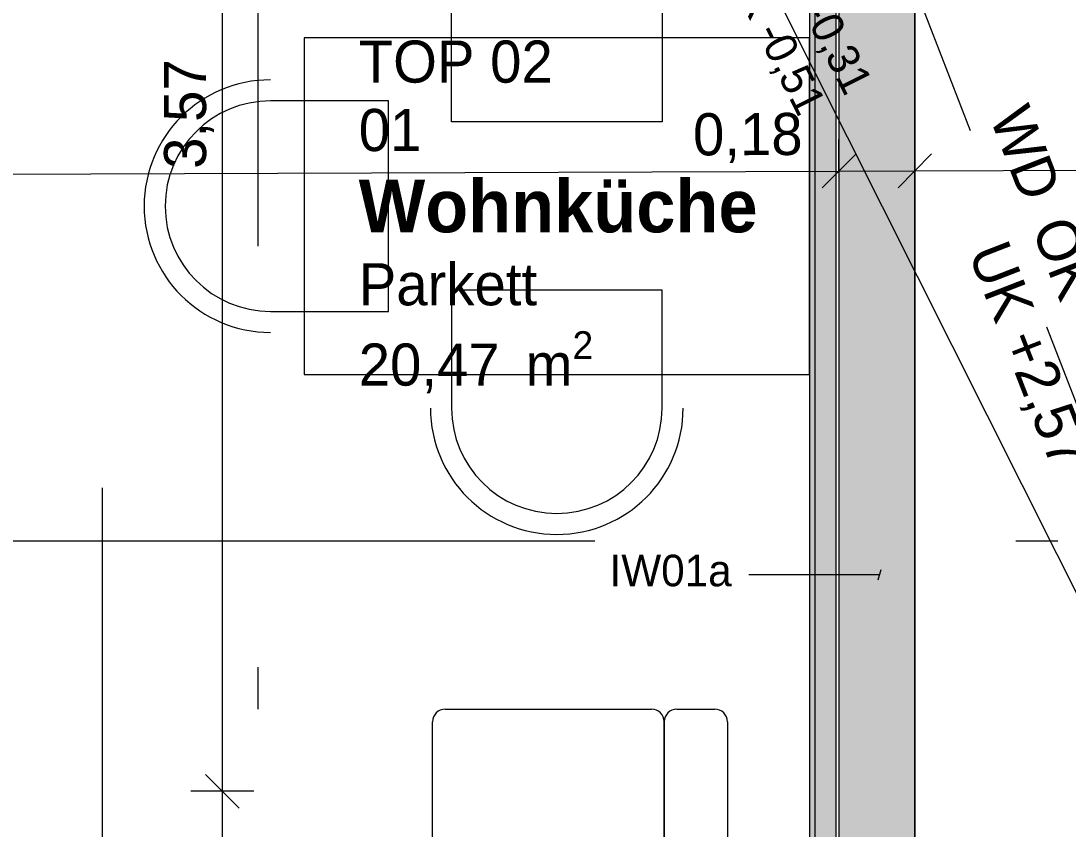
# Model space of a CAD drawing. Header units: metres. Extents: x -3.9 to 83, y -38 to 6.2.
# Drawn here: x 11.437 to 13.924, y -12.685 to -10.765 of the extents above; entities that cross this region are included whole.
import ezdxf

# ---------------------------------------------------------------- set-up
doc = ezdxf.new("R2010")
doc.units = ezdxf.units.M
doc.header["$MEASUREMENT"] = 0
for name, pattern in [('Achse', [0.004, 0.002, -0.001, 0, -0.001]), ('Schnittlinie', [0.006, 0.003, -0.0015, 0, -0.0015]), ('Untersicht', [0.001, 0.0005, -0.0005])]:
    doc.linetypes.add(name, pattern=pattern)
for name, color, linetype in [('0._EG PP_2_000 Achsraster', 7, 'Continuous'), ('0._EG PP_2_120 Wand Innen tragend', 7, 'Continuous'), ('0._EG PP_2_220 Bodenaufbau', 7, 'Continuous'), ('0._EG PP_2_230 Decke abgehaengt', 7, 'Continuous'), ('0._EG PP_2_510 Möblierung', 7, 'Continuous'), ('0._EG PP_2_810 Raum', 7, 'Continuous'), ('0._EG PP_2_851 Marker Schnitt', 7, 'Continuous'), ('0._EG PP_2_915 Allgemein Beschriftung.x', 7, 'Continuous'), ('0._EG PP_2_950 Polierplan Bemaßung', 7, 'Continuous')]:
    doc.layers.add(name, color=color, linetype=linetype)
doc.styles.add('ERSTELLTER_STIL_10', font='')
doc.styles.add('ERSTELLTER_STIL_2', font='')
doc.styles.get('ERSTELLTER_STIL_10').set_extended_font_data('Eurostile', bold=True)
doc.styles.get('ERSTELLTER_STIL_2').set_extended_font_data('Eurostile')

msp = doc.modelspace()

# ---------------------------------------------------------------- hatches: boundary and pattern name
at = {"layer": '0._EG PP_2_120 Wand Innen tragend', "linetype": 'Continuous', "lineweight": 13, "true_color": 0xfb02fe}
msp.add_hatch(color=6, dxfattribs=at).paths.add_polyline_path([(13.31, -9.255), (13.31, -14.69), (13.3225, -14.69), (13.3225, -9.264)])
at = {"layer": '0._EG PP_2_120 Wand Innen tragend', "linetype": 'Continuous', "lineweight": 13, "true_color": 0xffaa00}
msp.add_hatch(color=40, dxfattribs=at).paths.add_polyline_path([(13.3225, -9.264), (13.3225, -14.69), (13.3725, -14.69), (13.3725, -9.3)])
at = {"layer": '0._EG PP_2_120 Wand Innen tragend', "linetype": 'Continuous', "lineweight": 13, "true_color": 0x3f7f02}
msp.add_hatch(color=76, dxfattribs=at).paths.add_polyline_path([(13.38, -9.435), (13.38, -14.69), (13.56, -14.69), (13.56, -9.435)])

# ---------------------------------------------------------------- linework, layer by layer
at = {"layer": '0._EG PP_2_000 Achsraster', "color": 5, "linetype": 'Achse', "lineweight": 0, "ltscale": 1000}
for p, q in [((12, 3), (12, -36)), ((-1.5, -12), (21, -12))]:
    msp.add_line(p, q, dxfattribs=at)
at = {"layer": '0._EG PP_2_120 Wand Innen tragend', "color": 7, "linetype": 'Continuous', "lineweight": 13, "ltscale": 1000}
for p, q in [((13.3225, -9.264), (13.3225, -14.69)), ((13.3725, -9.3), (13.3725, -14.69))]:
    msp.add_line(p, q, dxfattribs=at)
at = {"layer": '0._EG PP_2_120 Wand Innen tragend', "color": 7, "linetype": 'Continuous', "lineweight": 18, "ltscale": 1000}
msp.add_line((13.38, -9.435), (13.38, -14.69), dxfattribs=at)
at = {"layer": '0._EG PP_2_120 Wand Innen tragend', "color": 7, "linetype": 'Continuous', "lineweight": 13, "ltscale": 1000, "flags": 128}
msp.add_lwpolyline([(13.31, -9.255), (13.31, -14.69)], dxfattribs=at)
at = {"layer": '0._EG PP_2_120 Wand Innen tragend', "color": 7, "linetype": 'Continuous', "lineweight": 18, "ltscale": 1000, "flags": 128}
msp.add_lwpolyline([(13.56, -14.69), (13.56, -9.435)], dxfattribs=at)
at = {"layer": '0._EG PP_2_220 Bodenaufbau', "color": 7, "linetype": 'Continuous', "lineweight": 13, "ltscale": 1000, "true_color": 0xf4f4f4, "flags": 128}
for points in [[(6.835, -8.775), (8.54, -8.775), (8.54, -7.555), (8.34, -7.555), (8.34, -7.435), (12.805, -7.435), (12.805, -8.775), (13.56, -8.775), (13.56, -14.755), (15.14, -14.755), (15.14, -3.11), (13.385, -3.11), (13.385, -6.225), (10.905, -6.225), (10.905, -6.045), (8.975, -6.045), (8.975, -6.225), (6.835, -6.225)], [(0.3244, -3.915), (0.3639, -14.69), (13.56, -14.69), (13.56, -8.775), (6.835, -8.775), (6.835, -6.225), (6.415, -6.225), (6.415, -3.915)]]:
    msp.add_lwpolyline(points, close=True, dxfattribs=at)
at = {"layer": '0._EG PP_2_230 Decke abgehaengt', "color": 8, "linetype": 'Untersicht', "lineweight": 13, "ltscale": 1000, "flags": 128}
msp.add_lwpolyline([(13.56, -14.7), (15.14, -14.7), (15.14, -10.685), (13.56, -10.685)], close=True, dxfattribs=at)
at = {"layer": '0._EG PP_2_510 Möblierung', "color": 8, "linetype": 'Continuous', "lineweight": 13, "ltscale": 1000, "true_color": 0x7e7f7f}
for p, q in [((12.445, -12.4), (12.935, -12.4)), ((12.995, -12.4), (13.085, -12.4)), ((12.415, -12.97), (12.415, -12.43)), ((12.965, -12.43), (12.965, -12.97)), ((12.965, -13.57), (12.965, -12.43)), ((13.115, -12.43), (13.115, -13.57))]:
    msp.add_line(p, q, dxfattribs=at)
at = {"layer": '0._EG PP_2_510 Möblierung', "color": 8, "linetype": 'Continuous', "lineweight": 13, "ltscale": 1000, "true_color": 0x7e7f7f, "flags": 128}
for points in [[(12.96, -11.005), (12.46, -11.005), (12.46, -10.725, -1), (12.96, -10.725)], [(12.31, -11.455), (12.31, -10.955), (12.03, -10.955, 1), (12.03, -11.455)], [(12.96, -11.405), (12.46, -11.405), (12.46, -11.685, 1), (12.96, -11.685)]]:
    msp.add_lwpolyline(points, format="xyb", close=True, dxfattribs=at)
msp.add_lwpolyline([(12.11, -11.605), (13.31, -11.605), (13.31, -10.805), (12.11, -10.805)], close=True, dxfattribs=at)
at = {"layer": '0._EG PP_2_510 Möblierung', "color": 8, "linetype": 'Continuous', "lineweight": 13, "ltscale": 1000, "true_color": 0x7e7f7f}
for centre, radius, start, end in [((12.03, -11.205), 0.3, 90, 270), ((12.71, -11.685), 0.3, 180, 0), ((12.445, -12.43), 0.03, 90, 180), ((12.935, -12.43), 0.03, 0, 90), ((12.995, -12.43), 0.03, 90, 180), ((13.085, -12.43), 0.03, 0, 90)]:
    msp.add_arc(centre, radius, start, end, dxfattribs=at)
at = {"layer": '0._EG PP_2_851 Marker Schnitt', "color": 7, "linetype": 'Schnittlinie', "lineweight": 13, "ltscale": 1000}
msp.add_line((11.63, -5.7741), (11.63, -35.645), dxfattribs=at)
at = {"layer": '0._EG PP_2_915 Allgemein Beschriftung.x', "color": 7, "linetype": 'Continuous', "lineweight": 13, "ltscale": 1000}
for p, q in [((13.2251, -12.0806), (13.1659, -12.0806)), ((13.4766, -12.0806), (13.2251, -12.0806)), ((13.4733, -12.0931), (13.48, -12.0681))]:
    msp.add_line(p, q, dxfattribs=at)
at = {"layer": '0._EG PP_2_950 Polierplan Bemaßung', "color": 76, "linetype": 'Continuous', "lineweight": 13, "ltscale": 1000, "true_color": 0x3f7f02}
for p, q in [((10.905, -6.065), (15.32, -14.87)), ((13.3803, -11.1967), (13.3798, -11.0467)), ((13.5604, -11.1961), (13.5598, -11.0461)), ((13.4199, -11.0816), (13.3402, -11.1619)), ((13.6, -11.0809), (13.5203, -11.1612)), ((6.8653, -11.1456), (13.38, -11.1217)), ((13.38, -11.1217), (13.5601, -11.1211)), ((13.5601, -11.1211), (15.14, -11.1153))]:
    msp.add_line(p, q, dxfattribs=at)
at = {"layer": '0._EG PP_2_950 Polierplan Bemaßung', "color": 6, "linetype": 'Continuous', "lineweight": 13, "ltscale": 1000, "true_color": 0xfb02fe}
for p, q in [((11.9158, -12.595), (11.9158, -9.025)), ((11.8758, -12.555), (11.9558, -12.635)), ((11.9908, -12.595), (11.8408, -12.595)), ((11.9158, -14.69), (11.9158, -12.595))]:
    msp.add_line(p, q, dxfattribs=at)
at = {"layer": '0._EG PP_2_950 Polierplan Bemaßung', "color": 30, "linetype": 'Untersicht', "lineweight": 13, "ltscale": 1000, "true_color": 0xff6400}
msp.add_line((15.14, -14.755), (13.56, -10.685), dxfattribs=at)

# ---------------------------------------------------------------- texts
at = {"layer": '0._EG PP_2_810 Raum', "color": 7, "linetype": 'Continuous', "lineweight": 13, "attachment_point": 1}
for s, insert, char_height, style in [('\\A1;{\\pql;\\pt0;\\fEurostile|b0|i0|c0|p0;\\W1.000000;TOP 02}', (12.2396, -10.8116), 0.1, 'ERSTELLTER_STIL_2'), ('\\A1;{\\pql;\\pt0;\\fEurostile|b0|i0|c0|p0;\\W1.000000;01}', (12.2396, -10.9741), 0.1, 'ERSTELLTER_STIL_2'), ('\\A1;{\\pql;\\pt0;\\fEurostile|b1|i0|c0|p0;\\W1.000000;Wohnküche}', (12.2396, -11.1423), 0.125, 'ERSTELLTER_STIL_10'), ('\\A1;{\\pql;\\pt0;\\fEurostile|b0|i0|c0|p0;\\W1.000000;Parkett}', (12.2396, -11.3407), 0.1, 'ERSTELLTER_STIL_2'), ('\\A1;{\\pql;\\pt0,0.05;\\fEurostile|b0|i0|c0|p0;\\W1.000000;20,47\\fEurostile|b0|i0|c0|p0;\\W1.000000;\\A1{\\H.66x;\\S^  ;}\\fEurostile|b0|i0|c0|p0;\\W1.000000; m\\fEurostile|b0|i0|c0|p0;\\W1.000000;\\A1{\\H.66x;\\S2^  ;}}', (12.2396, -11.5022), 0.1, 'ERSTELLTER_STIL_2')]:
    msp.add_mtext(s, dxfattribs=dict(at, insert=insert, char_height=char_height, style=style))
at = {"layer": '0._EG PP_2_915 Allgemein Beschriftung.x', "color": 7, "linetype": 'Continuous', "lineweight": 13, "insert": (12.8353, -12.0712), "char_height": 0.075, "attachment_point": 4, "style": 'ERSTELLTER_STIL_2'}
msp.add_mtext('\\A1;{\\pql;\\fEurostile|b0|i0|c0|p0;\\W1.000000;IW01a}', dxfattribs=at)
at = {"layer": '0._EG PP_2_950 Polierplan Bemaßung', "color": 76, "linetype": 'Continuous', "lineweight": 13, "true_color": 0x3f7f02, "insert": (13.1851, -10.6029), "char_height": 0.075, "attachment_point": 4, "rotation": 296.6301, "line_spacing_factor": 0.968161, "style": 'ERSTELLTER_STIL_2'}
msp.add_mtext('\\A1;{\\pql;\\fEurostile|b0|i0|c0|p0;\\W1.000000;OK \\fEurostile|b0|i0|c0|p0;\\W1.000000;\\fEurostile|b0|i0|c0|p0;\\W1.000000;-0,31\\fEurostile|b0|i0|c0|p0;\\W1.000000;\\A1{\\H.66x;\\S^  ;}\\fEurostile|b0|i0|c0|p0;\\W1.000000;\\fEurostile|b0|i0|c0|p0;\\W1.000000;\\P\\pql;\\fEurostile|b0|i0|c0|p0;\\W1.000000;UK \\fEurostile|b0|i0|c0|p0;\\W1.000000;\\fEurostile|b0|i0|c0|p0;\\W1.000000;-0,51\\fEurostile|b0|i0|c0|p0;\\W1.000000;\\A1{\\H.66x;\\S^  ;}\\fEurostile|b0|i0|c0|p0;\\W1.000000;\\fEurostile|b0|i0|c0|p0;\\W1.000000;}', dxfattribs=at)
at = {"layer": '0._EG PP_2_950 Polierplan Bemaßung', "color": 6, "linetype": 'Continuous', "lineweight": 13, "true_color": 0xfb02fe, "insert": (11.8958, -11.1164), "char_height": 0.1, "width": 0.306373, "attachment_point": 7, "rotation": 90, "style": 'ERSTELLTER_STIL_2'}
msp.add_mtext('\\A1;{\\pql;\\fEurostile|b0|i0|c0|p0;\\W1.000000;3,57}', dxfattribs=at)
at = {"layer": '0._EG PP_2_950 Polierplan Bemaßung', "color": 30, "linetype": 'Continuous', "lineweight": 13, "true_color": 0xff6400, "insert": (13.6782, -11.0153), "char_height": 0.1, "attachment_point": 4, "rotation": 291.2165, "style": 'ERSTELLTER_STIL_2'}
msp.add_mtext('\\A1;{\\pql;\\fEurostile|b0|i0|c0|p0;\\W1.000000;\\fEurostile|b0|i0|c0|p0;\\W1.000000;\\fEurostile|b0|i0|c0|p0;\\W1.000000;WD\\fEurostile|b0|i0|c0|p0;\\W1.000000;\\A1{\\H.66x;\\S^  ;}\\fEurostile|b0|i0|c0|p0;\\W1.000000;\\fEurostile|b0|i0|c0|p0;\\W1.000000;\\P\\pql;\\fEurostile|b0|i0|c0|p0;\\W1.000000;\\fEurostile|b0|i0|c0|p0;\\W1.000000;\\fEurostile|b0|i0|c0|p0;\\W1.000000;\\fEurostile|b0|i0|c0|p0;\\W1.000000;\\A1{\\H.66x;\\S^  ;}\\fEurostile|b0|i0|c0|p0;\\W1.000000;\\fEurostile|b0|i0|c0|p0;\\W1.000000;}', dxfattribs=at)
at = {"layer": '0._EG PP_2_950 Polierplan Bemaßung', "color": 76, "linetype": 'Continuous', "lineweight": 13, "true_color": 0x3f7f02, "insert": (13.0336, -11.103), "char_height": 0.1, "width": 0.306373, "attachment_point": 7, "rotation": 0.2101, "style": 'ERSTELLTER_STIL_2'}
msp.add_mtext('\\A1;{\\pql;\\fEurostile|b0|i0|c0|p0;\\W1.000000;0,18}', dxfattribs=at)
at = {"layer": '0._EG PP_2_950 Polierplan Bemaßung', "color": 30, "linetype": 'Continuous', "lineweight": 13, "true_color": 0xff6400, "insert": (13.7943, -11.2731), "char_height": 0.1, "attachment_point": 4, "rotation": 291.2165, "line_spacing_factor": 0.968161, "style": 'ERSTELLTER_STIL_2'}
msp.add_mtext('\\A1;{\\pql;\\fEurostile|b0|i0|c0|p0;\\W1.000000;OK \\fEurostile|b0|i0|c0|p0;\\W1.000000;+\\fEurostile|b0|i0|c0|p0;\\W1.000000;2,67\\fEurostile|b0|i0|c0|p0;\\W1.000000;\\A1{\\H.66x;\\S^  ;}\\fEurostile|b0|i0|c0|p0;\\W1.000000;\\fEurostile|b0|i0|c0|p0;\\W1.000000;\\P\\pql;\\fEurostile|b0|i0|c0|p0;\\W1.000000;UK \\fEurostile|b0|i0|c0|p0;\\W1.000000;+\\fEurostile|b0|i0|c0|p0;\\W1.000000;2,57\\fEurostile|b0|i0|c0|p0;\\W1.000000;\\A1{\\H.66x;\\S^  ;}\\fEurostile|b0|i0|c0|p0;\\W1.000000;\\fEurostile|b0|i0|c0|p0;\\W1.000000;}', dxfattribs=at)

doc.saveas('drawing.dxf')
